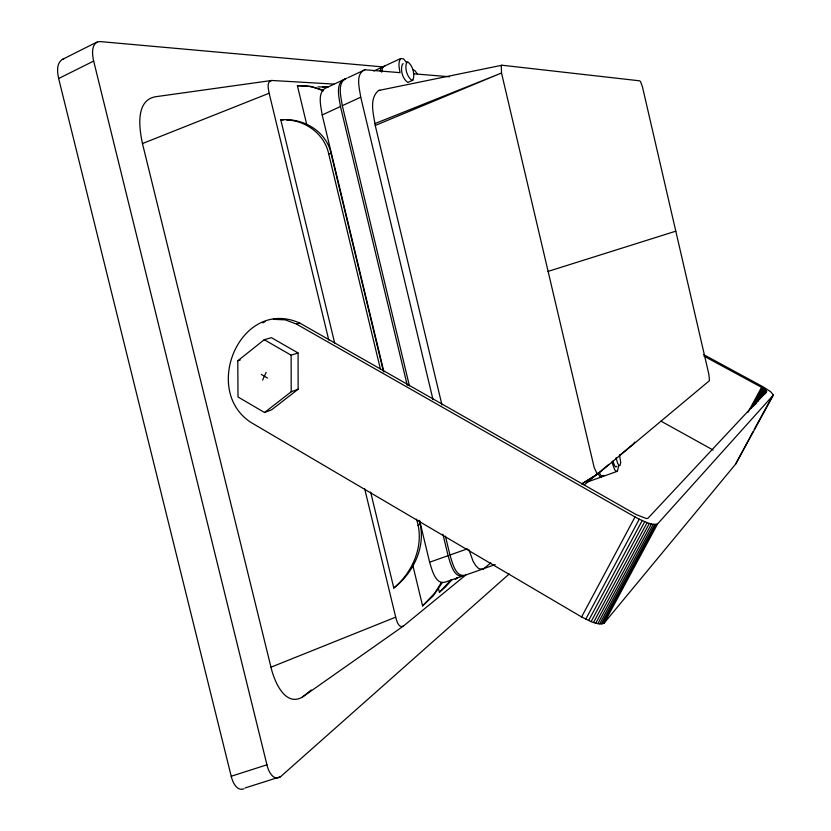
<?xml version="1.0" encoding="UTF-8"?>
<svg xmlns="http://www.w3.org/2000/svg" width="831" height="831" viewBox="0 0 831 831"><rect width="100%" height="100%" fill="white"/><g stroke="black" fill="none" stroke-linecap="round" stroke-linejoin="round"><path stroke-width="1.25" d="M703.888 356.084L761.57 387.339L766.577 391.411L647.951 518.253L646.497 518.586L636.276 514.638L299.908 323.124C241.052 296.709 200.988 389.978 250.983 422.449L581.586 616.955C588.379 620.051 596.44 625.826 604.137 623.125L735.653 464.082L752.979 431.736M381.751 72.214L382.457 67.913L383.465 66.542L400.677 58.534L403.502 58.835L406.847 62.938M618.596 466.129L617.412 471.27L603.14 476.392L601.312 476.07L599.224 472.673M380.131 70.999L380.743 68.713L383.081 66.968M262.627 380.047L266.159 372.392M634.614 442.102L633.596 443.744L619.386 455.606M581.586 616.955L635.019 516.955L296.47 324.08L285.293 319.862L273.357 319.333M585.751 619.199L639.268 519.209C644.97 521.432 651.296 525.68 657.581 523.925L773.391 395.016L770.576 391.65L763.294 386.934L703.68 354.629M588.628 620.539L642.197 520.59M591.132 621.588L644.721 521.671M593.531 622.461L647.141 522.606M595.775 623.146L649.395 523.364M597.842 623.634L651.452 523.935M599.691 623.915L653.28 524.309M601.28 623.998L654.849 524.486M602.755 623.842L656.282 524.454M604.137 623.125L657.581 523.925M748.077 412.166L761.57 387.339M751.359 408.146L762.411 387.838M753.385 406.38L763.211 388.326M755.348 404.604L763.949 388.804M757.851 401.685L764.613 389.261M760.282 398.735L765.206 389.697M762.006 396.886L765.704 390.103M763.637 394.985L766.099 390.466M764.541 394.174L766.39 390.788M765.341 393.312L766.566 391.048M765.351 393.676L766.577 391.411M754.216 429.471L772.747 395.556M735.653 464.082L773.391 395.016M441.147 582.853L434.997 592.804L422.595 605.924L412.591 564.353M442.518 582.323L433.211 595.869L422.595 605.924M616.789 466.233L615.875 467.012L614.628 465.796L612.894 461.028M603.14 476.392L603.805 475.353M586.665 482.25L601.717 476.901L602.382 475.862M412.851 80.212C415.22 74.281 412.799 65.535 407.616 61.774L406.816 62.003C404.396 67.913 406.837 76.764 412.062 80.472L412.851 80.212L407.741 82.456C402.505 78.779 400.043 69.908 402.495 64.008L403.305 63.779M400.677 58.534C397.706 62.574 399.327 68.121 400.043 72.661L364.954 69.762C354.858 73.585 359.646 88.99 360.727 97.185L433.024 399.69M451.493 579.498L439.391 592.295L438.488 588.514M451.877 579.82L445.655 586.8L439.391 592.295M370.657 492.129L393.801 588.016C413.339 571.718 424.973 544.118 416.456 519.146M456.988 577.857L455.263 579.415L457.04 577.971M383.32 66.958L99.803 41.55C90.839 42.339 92.127 54.773 93.664 61.068L266.938 764.79C268.018 770.586 273.337 781.794 280.587 776.684L509.206 573.961M468.881 549.613L473.078 561.247L475.872 565.776L478.749 568.612L482.832 569.328L490.851 562.909M584.203 484.972L608.853 464.394M333.875 84.076L271.799 80.472L155.21 96.791C135.193 100.686 139.265 128.732 142.465 143.545L270.979 667.2C274.012 680.464 284.638 706.994 302.172 697.251L403.471 626.013L466.42 574.47M302.172 697.251L311.251 689.959M237.791 360.779L264.248 339.723L271.415 337.666L298.069 352.967L298.132 389.22L271.664 409.776L264.538 412.519L238.009 396.969L237.791 360.779L240.242 360.031M264.538 412.519L291.214 391.775L298.132 389.22M393.801 588.016C413.848 572.642 426.77 545.375 419.156 520.268M417.972 525.452L420.06 524.049M582.624 483.382L598.029 473.774L709.123 380.941A6.96 1.33 78.1 0 0 709.435 380.162L708.864 374.293L642.467 86.891L640.514 81.552L639.579 80.815L502.101 65.234A9.66 2.493 75.4 0 0 501.301 65.742L501.519 73.014L594.186 467.552L597.125 473.815A9.494 2.451 78.8 0 0 598.029 473.774L581.607 484.016M97.102 41.986L62.346 59.448C56.144 63.426 57.329 72.318 58.648 78.519L231.215 776.268C232.545 781.888 236.658 791.6 243.971 788.785M403.471 626.013C398.61 628.807 396.553 620.445 395.691 617.163L364.664 488.701M262.887 322.906L265.068 321.587M501.789 65.275L378.604 90.496C368.684 98.629 373.659 114.522 375.238 125.45L441.967 404.957M58.648 78.519L93.664 61.068M347.929 77.709L364.954 69.762M373.784 71.051L381.751 67.342M322.189 114.958L340.461 106.534C339.308 98.287 334.737 82.82 344.99 79.08L326.988 87.484C316.601 91.15 320.974 106.659 322.189 114.958L383.922 371.976M409.423 385.885L342.299 105.682L360.727 97.185M375.238 125.45L501.519 73.014L374.843 123.632M270.979 667.2L395.691 617.163M142.465 143.545L269.151 93.238C268.465 89.478 266.221 81.345 271.799 80.472M482.541 569.017L483.86 568.497M448.086 555.679C450.402 562.712 453.695 578.875 463.823 575.644L445.603 581.991C435.434 585.408 431.891 569.308 429.617 562.213L448.086 555.679L442.944 534.229M484.026 568.612L465.651 575.01C455.533 578.22 452.261 562.047 449.935 555.025L467.406 548.844M483.694 568.612L495.203 564.602M231.215 776.268L266.938 764.79M264.248 339.723L291.13 355.18L298.069 352.967M245.197 787.933L280.587 776.684M548.107 271.384L675.8 231.174M62.346 59.448L63.686 59.032M601.717 476.901L599.889 476.579L597.801 473.192M617.412 471.27L615.636 470.917L614.608 469.557L611.813 461.932M383.465 66.542L384.795 66.168M296.47 324.08L299.908 323.124M378.604 90.496L379.954 90.319M346.797 78.239C336.555 81.978 341.146 97.445 342.299 105.682M286.56 119.965C306.005 120.537 324.568 134.331 328.661 153.725L331.091 153.621L383.444 371.592M306.795 124.775L297.394 85.728C306.224 85.364 315.209 86.954 323.103 91.046M318.024 86.808L327.663 87.245M322.49 86.933L327.84 87.151M334.716 343.234L280.805 119.893L283.392 119.903M280.805 119.893C302.785 117.597 326.479 131.08 331.091 153.621M297.394 85.728L310.773 86.403L323.155 90.112M413.485 73.782L449.55 76.764M412.955 69.607L415.033 70.791L417.255 73.803M635.019 516.955L639.268 519.209M660.894 421.099L713.081 450.018M261.256 374.397L267.54 378.043M619.5 454.941L620.705 462.379L619.968 465.578L618.856 465.35L617.589 463.21L616.093 457.767M269.151 93.238L328.775 340.087M419.634 520.642L429.617 562.213M328.661 153.725L380.432 369.203M445.406 536.088L449.935 555.025M340.461 106.534L407.273 385.355M291.13 355.18L291.214 391.775"/></g></svg>
